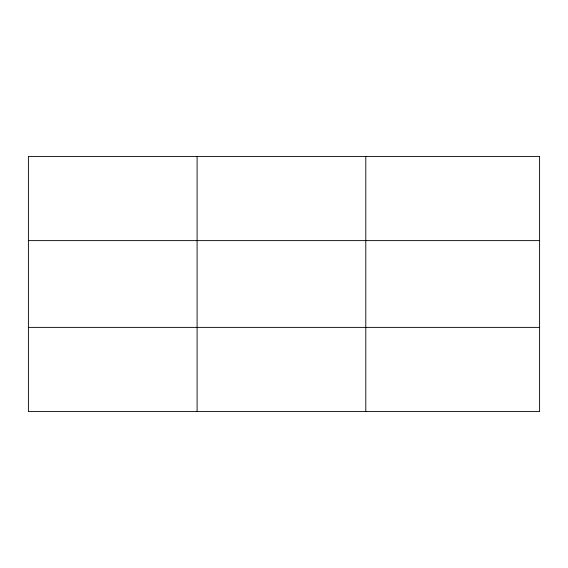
<?xml version="1.0" encoding="UTF-8"?>
<svg xmlns="http://www.w3.org/2000/svg" width="568" height="568" viewBox="0 0 568 568"><rect width="100%" height="100%" fill="white"/><g stroke="black" fill="none" stroke-linecap="round" stroke-linejoin="round"><path stroke-width="0.85" d="M197.096 411.587L197.096 156.413M365.792 411.587L365.792 156.413M28.4 240.619L539.6 240.619M28.4 327.381L539.6 327.381M539.6 156.413L539.6 411.587L28.4 411.587L28.4 156.413L539.6 156.413"/></g></svg>
